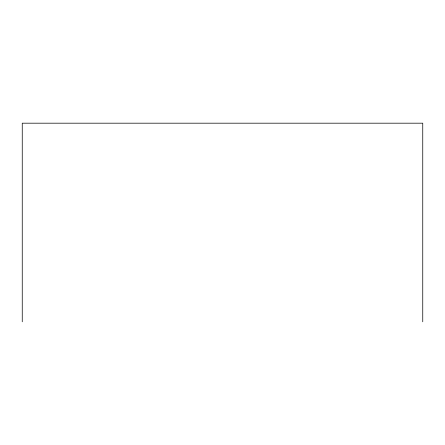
<?xml version="1.0" encoding="UTF-8"?>
<svg xmlns="http://www.w3.org/2000/svg" width="445" height="445" viewBox="0 0 445 445"><rect width="100%" height="100%" fill="white"/><g stroke="black" fill="none" stroke-linecap="round" stroke-linejoin="round"><path stroke-width="0.67" d="M422.75 321.813L422.75 123.187L22.25 123.187L22.25 321.813"/></g></svg>
